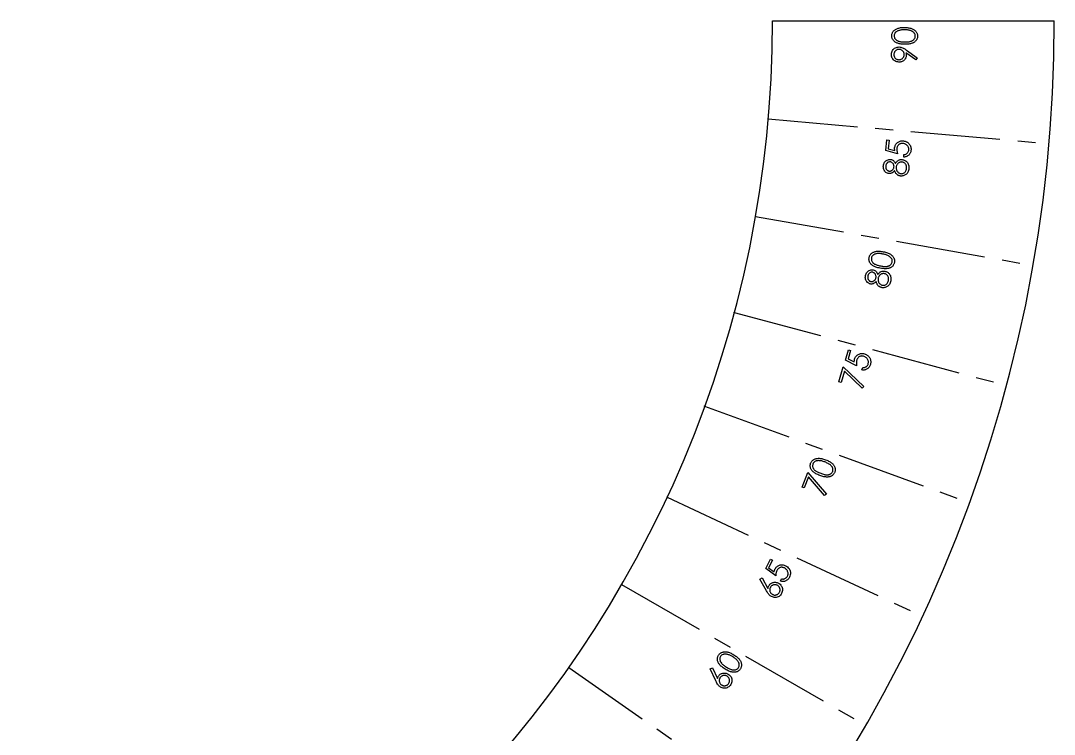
# Model space of a CAD drawing. Header units: millimetres. Extents: x 0 to 240, y -7 to 200.
# Drawn here: x 93.2 to 240, y 98.7 to 200 of the extents above; entities that cross this region are included whole.
import ezdxf

# ---------------------------------------------------------------- set-up
doc = ezdxf.new("R2010")
doc.units = ezdxf.units.MM
doc.header["$PDSIZE"] = -1
doc.linetypes.add('CENTERX2', pattern=[20.32, 12.7, -2.54, 2.54, -2.54])

msp = doc.modelspace()

# ---------------------------------------------------------------- linework, layer by layer
at = {"color": 7, "linetype": 'Continuous'}
msp.add_line((200, 200), (240, 200), dxfattribs=at)
at = {"color": 7, "linetype": 'CENTERX2'}
for p, q in [((199.39, 186.06), (239.24, 182.57)), ((197.57, 172.22), (236.96, 165.27)), ((194.55, 158.59), (233.19, 148.24)), ((190.35, 145.28), (227.94, 131.6)), ((185.01, 132.38), (221.26, 115.48)), ((178.56, 120), (213.21, 100)), ((171.06, 108.23), (203.83, 85.28))]:
    msp.add_line(p, q, dxfattribs=at)
at = {"color": 7, "linetype": 'Continuous', "flags": 128}
for points in [[(218.73, 196.66), (218.56, 196.66), (218.4, 196.67), (218.26, 196.69), (218.12, 196.71), (217.99, 196.73), (217.87, 196.76), (217.76, 196.79), (217.67, 196.83), (217.58, 196.87), (217.49, 196.91), (217.41, 196.96), (217.34, 197.01), (217.27, 197.07), (217.21, 197.13), (217.15, 197.19), (217.1, 197.26), (217.06, 197.33), (217.02, 197.4), (216.99, 197.47), (216.96, 197.54), (216.94, 197.62), (216.93, 197.7), (216.92, 197.78), (216.92, 197.86), (216.92, 197.86), (216.93, 197.95), (216.94, 198.03), (216.95, 198.11), (216.98, 198.18), (217.01, 198.26), (217.04, 198.33), (217.08, 198.4), (217.13, 198.47), (217.18, 198.54), (217.24, 198.6), (217.31, 198.66), (217.38, 198.71), (217.45, 198.76), (217.54, 198.81), (217.63, 198.85), (217.72, 198.89), (217.83, 198.93), (217.94, 198.96), (218.06, 198.99), (218.18, 199.01), (218.32, 199.02), (218.46, 199.03), (218.61, 199.04), (218.77, 199.03), (218.77, 199.03), (218.93, 199.03), (219.09, 199.02), (219.23, 199), (219.36, 198.98), (219.49, 198.96), (219.61, 198.93), (219.71, 198.9), (219.81, 198.86), (219.91, 198.81), (220, 198.77), (220.08, 198.72), (220.15, 198.66), (220.22, 198.61), (220.28, 198.55), (220.34, 198.48), (220.39, 198.41), (220.44, 198.34), (220.48, 198.27), (220.51, 198.19), (220.53, 198.12), (220.56, 198.04), (220.57, 197.96), (220.58, 197.88), (220.58, 197.79), (220.58, 197.79), (220.57, 197.71), (220.56, 197.63), (220.55, 197.55), (220.52, 197.48), (220.5, 197.4), (220.46, 197.33), (220.42, 197.26), (220.38, 197.2), (220.32, 197.13), (220.26, 197.07), (220.2, 197.01), (220.13, 196.96), (220.06, 196.91), (219.97, 196.87), (219.89, 196.83), (219.8, 196.79), (219.69, 196.76), (219.59, 196.73), (219.47, 196.7), (219.34, 196.68), (219.2, 196.67), (219.05, 196.66), (218.9, 196.66), (218.73, 196.66)], [(218.74, 196.99), (218.89, 196.99), (219.02, 196.99), (219.14, 196.99), (219.26, 197), (219.37, 197.02), (219.47, 197.03), (219.55, 197.05), (219.64, 197.08), (219.71, 197.1), (219.78, 197.13), (219.84, 197.17), (219.9, 197.2), (219.96, 197.24), (220.01, 197.28), (220.06, 197.33), (220.1, 197.38), (220.17, 197.48), (220.22, 197.59), (220.25, 197.7), (220.26, 197.81), (220.26, 197.81), (220.26, 197.93), (220.23, 198.04), (220.18, 198.14), (220.12, 198.25), (220.08, 198.3), (220.04, 198.34), (219.99, 198.39), (219.93, 198.43), (219.87, 198.47), (219.81, 198.5), (219.74, 198.53), (219.67, 198.56), (219.67, 198.56), (219.57, 198.59), (219.47, 198.62), (219.37, 198.65), (219.26, 198.67), (219.15, 198.68), (219.03, 198.7), (218.9, 198.7), (218.78, 198.71), (218.78, 198.71), (218.65, 198.71), (218.52, 198.71), (218.41, 198.7), (218.3, 198.69), (218.19, 198.67), (218.09, 198.66), (218, 198.63), (217.91, 198.61), (217.83, 198.58), (217.76, 198.55), (217.69, 198.51), (217.62, 198.48), (217.56, 198.43), (217.51, 198.39), (217.46, 198.35), (217.42, 198.3), (217.35, 198.19), (217.3, 198.09), (217.27, 197.98), (217.25, 197.87), (217.25, 197.87), (217.26, 197.75), (217.29, 197.64), (217.33, 197.53), (217.4, 197.43), (217.44, 197.38), (217.49, 197.33), (217.53, 197.29), (217.59, 197.25), (217.65, 197.21), (217.71, 197.17), (217.78, 197.14), (217.85, 197.11), (217.93, 197.08), (218.02, 197.06), (218.12, 197.04), (218.22, 197.02), (218.34, 197.01), (218.46, 197), (218.6, 196.99), (218.74, 196.99)], [(220.52, 194.71), (220.32, 194.43), (220.32, 194.43), (218.94, 195.43), (218.94, 195.43), (218.96, 195.33), (218.98, 195.24), (218.98, 195.15), (218.98, 195.07), (218.98, 195.07), (218.98, 194.97), (218.96, 194.87), (218.93, 194.78), (218.89, 194.69), (218.85, 194.61), (218.79, 194.53), (218.73, 194.45), (218.66, 194.38), (218.58, 194.31), (218.49, 194.26), (218.4, 194.21), (218.31, 194.18), (218.22, 194.15), (218.12, 194.13), (218.01, 194.12), (217.91, 194.12), (217.91, 194.12), (217.76, 194.14), (217.62, 194.17), (217.49, 194.22), (217.37, 194.28), (217.26, 194.37), (217.16, 194.46), (217.07, 194.57), (217, 194.7), (216.94, 194.83), (216.9, 194.97), (216.88, 195.11), (216.88, 195.25), (216.88, 195.25), (216.89, 195.39), (216.93, 195.53), (216.97, 195.66), (217.04, 195.78), (217.12, 195.89), (217.22, 195.99), (217.33, 196.08), (217.45, 196.15), (217.58, 196.2), (217.71, 196.24), (217.85, 196.26), (217.99, 196.27), (217.99, 196.27), (218.1, 196.26), (218.21, 196.23), (218.32, 196.2), (218.44, 196.16), (218.5, 196.13), (218.56, 196.1), (218.62, 196.07), (218.69, 196.03), (218.76, 195.99), (218.83, 195.94), (218.91, 195.88), (218.99, 195.83), (218.99, 195.83), (220.52, 194.71)], [(218.68, 195.16), (218.68, 195.24), (218.68, 195.31), (218.66, 195.38), (218.64, 195.45), (218.61, 195.51), (218.58, 195.57), (218.54, 195.63), (218.49, 195.69), (218.44, 195.74), (218.38, 195.79), (218.32, 195.83), (218.26, 195.86), (218.19, 195.89), (218.13, 195.91), (218.06, 195.92), (217.98, 195.93), (217.98, 195.93), (217.91, 195.93), (217.84, 195.92), (217.77, 195.91), (217.7, 195.89), (217.63, 195.86), (217.57, 195.82), (217.51, 195.78), (217.46, 195.73), (217.4, 195.68), (217.36, 195.63), (217.32, 195.57), (217.29, 195.5), (217.26, 195.44), (217.24, 195.37), (217.23, 195.3), (217.22, 195.22), (217.22, 195.22), (217.22, 195.15), (217.23, 195.08), (217.24, 195.01), (217.26, 194.94), (217.29, 194.88), (217.32, 194.81), (217.36, 194.75), (217.41, 194.7), (217.46, 194.65), (217.52, 194.6), (217.58, 194.56), (217.64, 194.53), (217.71, 194.5), (217.78, 194.48), (217.85, 194.47), (217.92, 194.46), (217.92, 194.46), (217.99, 194.46), (218.07, 194.47), (218.14, 194.48), (218.2, 194.5), (218.27, 194.53), (218.33, 194.57), (218.39, 194.61), (218.45, 194.65), (218.5, 194.71), (218.54, 194.76), (218.58, 194.82), (218.62, 194.88), (218.64, 194.95), (218.66, 195.02), (218.68, 195.09), (218.68, 195.16)], [(216.24, 183.1), (216.57, 183.06), (216.57, 183.06), (216.43, 181.83), (216.43, 181.83), (217.35, 181.56), (217.35, 181.56), (217.34, 181.67), (217.33, 181.78), (217.33, 181.88), (217.33, 181.97), (217.33, 181.97), (217.35, 182.09), (217.38, 182.19), (217.41, 182.3), (217.46, 182.39), (217.51, 182.48), (217.58, 182.57), (217.65, 182.64), (217.73, 182.71), (217.82, 182.78), (217.92, 182.83), (218.02, 182.87), (218.12, 182.9), (218.23, 182.93), (218.34, 182.94), (218.45, 182.94), (218.58, 182.93), (218.58, 182.93), (218.66, 182.92), (218.74, 182.9), (218.82, 182.88), (218.9, 182.85), (218.97, 182.82), (219.04, 182.79), (219.11, 182.75), (219.18, 182.7), (219.25, 182.66), (219.31, 182.6), (219.36, 182.55), (219.41, 182.49), (219.46, 182.43), (219.5, 182.37), (219.54, 182.3), (219.57, 182.23), (219.6, 182.16), (219.62, 182.08), (219.64, 182.01), (219.65, 181.93), (219.66, 181.85), (219.66, 181.77), (219.66, 181.68), (219.65, 181.59), (219.65, 181.59), (219.64, 181.49), (219.61, 181.39), (219.58, 181.3), (219.55, 181.21), (219.5, 181.13), (219.45, 181.05), (219.39, 180.98), (219.32, 180.91), (219.24, 180.85), (219.16, 180.8), (219.08, 180.75), (219, 180.72), (218.91, 180.69), (218.81, 180.66), (218.72, 180.65), (218.62, 180.64), (218.62, 180.64), (218.65, 181), (218.65, 181), (218.75, 181.01), (218.84, 181.03), (218.92, 181.06), (218.99, 181.1), (219.06, 181.14), (219.12, 181.19), (219.17, 181.26), (219.22, 181.33), (219.26, 181.4), (219.3, 181.48), (219.32, 181.57), (219.33, 181.65), (219.33, 181.65), (219.34, 181.73), (219.34, 181.82), (219.32, 181.9), (219.3, 181.97), (219.28, 182.05), (219.24, 182.12), (219.19, 182.19), (219.14, 182.26), (219.08, 182.33), (219.01, 182.38), (218.94, 182.43), (218.87, 182.48), (218.79, 182.51), (218.71, 182.54), (218.62, 182.56), (218.52, 182.58), (218.52, 182.58), (218.44, 182.58), (218.35, 182.58), (218.28, 182.57), (218.2, 182.56), (218.13, 182.53), (218.06, 182.5), (217.99, 182.47), (217.93, 182.42), (217.87, 182.37), (217.82, 182.31), (217.78, 182.25), (217.74, 182.18), (217.71, 182.11), (217.68, 182.03), (217.66, 181.94), (217.65, 181.86), (217.65, 181.86), (217.64, 181.78), (217.64, 181.69), (217.65, 181.61), (217.66, 181.51), (217.67, 181.42), (217.69, 181.31), (217.72, 181.21), (217.75, 181.1), (217.75, 181.1), (216.08, 181.6), (216.08, 181.6), (216.24, 183.1)], [(217.43, 179.74), (217.48, 179.82), (217.53, 179.89), (217.59, 179.96), (217.65, 180.02), (217.7, 180.07), (217.76, 180.12), (217.82, 180.16), (217.88, 180.19), (218, 180.25), (218.13, 180.28), (218.26, 180.29), (218.4, 180.29), (218.4, 180.29), (218.5, 180.27), (218.59, 180.25), (218.68, 180.22), (218.77, 180.18), (218.85, 180.14), (218.93, 180.08), (219, 180.02), (219.08, 179.95), (219.08, 179.95), (219.15, 179.86), (219.22, 179.76), (219.27, 179.65), (219.31, 179.53), (219.34, 179.41), (219.36, 179.28), (219.36, 179.14), (219.35, 179), (219.35, 179), (219.33, 178.86), (219.3, 178.73), (219.26, 178.61), (219.21, 178.5), (219.15, 178.4), (219.09, 178.32), (219.01, 178.24), (218.93, 178.17), (218.83, 178.11), (218.74, 178.06), (218.65, 178.01), (218.56, 177.98), (218.46, 177.96), (218.37, 177.95), (218.27, 177.94), (218.17, 177.95), (218.17, 177.95), (218.1, 177.96), (218.03, 177.98), (217.97, 178), (217.9, 178.02), (217.84, 178.05), (217.78, 178.08), (217.72, 178.12), (217.67, 178.16), (217.62, 178.21), (217.57, 178.26), (217.52, 178.33), (217.47, 178.39), (217.43, 178.47), (217.39, 178.55), (217.35, 178.63), (217.32, 178.72), (217.32, 178.72), (217.23, 178.61), (217.14, 178.52), (217.05, 178.44), (216.95, 178.38), (216.84, 178.34), (216.73, 178.31), (216.63, 178.3), (216.52, 178.3), (216.52, 178.3), (216.41, 178.32), (216.3, 178.36), (216.19, 178.41), (216.09, 178.48), (216, 178.57), (215.92, 178.66), (215.85, 178.77), (215.8, 178.89), (215.75, 179.02), (215.73, 179.15), (215.72, 179.28), (215.73, 179.42), (215.73, 179.42), (215.75, 179.55), (215.79, 179.68), (215.84, 179.79), (215.91, 179.91), (215.99, 180.01), (216.08, 180.1), (216.18, 180.17), (216.29, 180.23), (216.4, 180.27), (216.51, 180.3), (216.63, 180.31), (216.75, 180.31), (216.75, 180.31), (216.86, 180.29), (216.97, 180.25), (217.06, 180.21), (217.15, 180.14), (217.23, 180.06), (217.3, 179.97), (217.37, 179.86), (217.43, 179.74)], [(216.06, 179.37), (216.06, 179.3), (216.06, 179.23), (216.06, 179.17), (216.08, 179.1), (216.09, 179.04), (216.11, 178.99), (216.14, 178.93), (216.18, 178.88), (216.22, 178.83), (216.26, 178.79), (216.3, 178.75), (216.35, 178.72), (216.39, 178.69), (216.45, 178.67), (216.5, 178.66), (216.56, 178.65), (216.56, 178.65), (216.61, 178.65), (216.67, 178.65), (216.73, 178.66), (216.78, 178.67), (216.84, 178.7), (216.89, 178.73), (216.94, 178.76), (216.99, 178.8), (217.04, 178.85), (217.09, 178.9), (217.13, 178.95), (217.16, 179.01), (217.19, 179.06), (217.21, 179.12), (217.22, 179.19), (217.23, 179.25), (217.23, 179.25), (217.24, 179.34), (217.23, 179.42), (217.21, 179.5), (217.18, 179.58), (217.15, 179.66), (217.1, 179.73), (217.04, 179.79), (216.98, 179.85), (216.91, 179.89), (216.84, 179.93), (216.77, 179.95), (216.69, 179.97), (216.69, 179.97), (216.59, 179.97), (216.49, 179.94), (216.39, 179.9), (216.29, 179.84), (216.25, 179.8), (216.2, 179.75), (216.17, 179.7), (216.14, 179.65), (216.11, 179.58), (216.09, 179.52), (216.07, 179.45), (216.06, 179.37)], [(217.55, 179.22), (217.54, 179.13), (217.54, 179.05), (217.55, 178.97), (217.57, 178.89), (217.59, 178.81), (217.62, 178.74), (217.66, 178.67), (217.71, 178.6), (217.76, 178.53), (217.82, 178.48), (217.88, 178.43), (217.94, 178.39), (218.01, 178.35), (218.07, 178.33), (218.15, 178.31), (218.22, 178.3), (218.22, 178.3), (218.32, 178.29), (218.41, 178.3), (218.5, 178.32), (218.59, 178.36), (218.68, 178.41), (218.76, 178.47), (218.82, 178.54), (218.88, 178.62), (218.93, 178.71), (218.97, 178.81), (219, 178.92), (219.02, 179.04), (219.02, 179.04), (219.03, 179.13), (219.03, 179.22), (219.02, 179.3), (219, 179.38), (218.98, 179.46), (218.95, 179.53), (218.91, 179.6), (218.87, 179.66), (218.81, 179.72), (218.76, 179.77), (218.7, 179.82), (218.64, 179.86), (218.58, 179.89), (218.51, 179.91), (218.44, 179.93), (218.37, 179.94), (218.37, 179.94), (218.3, 179.95), (218.23, 179.94), (218.16, 179.93), (218.09, 179.92), (218.02, 179.89), (217.96, 179.86), (217.9, 179.81), (217.83, 179.76), (217.77, 179.71), (217.72, 179.65), (217.67, 179.59), (217.64, 179.52), (217.6, 179.45), (217.58, 179.38), (217.56, 179.3), (217.55, 179.22)], [(215.28, 164.88), (215.11, 164.91), (214.96, 164.95), (214.82, 164.99), (214.68, 165.03), (214.56, 165.07), (214.45, 165.12), (214.35, 165.17), (214.26, 165.22), (214.18, 165.28), (214.1, 165.34), (214.03, 165.4), (213.97, 165.46), (213.91, 165.53), (213.86, 165.6), (213.82, 165.67), (213.78, 165.74), (213.75, 165.82), (213.72, 165.89), (213.7, 165.97), (213.69, 166.05), (213.68, 166.13), (213.68, 166.21), (213.69, 166.29), (213.7, 166.37), (213.7, 166.37), (213.72, 166.45), (213.75, 166.53), (213.77, 166.61), (213.81, 166.68), (213.85, 166.75), (213.9, 166.81), (213.95, 166.88), (214.01, 166.94), (214.07, 166.99), (214.14, 167.04), (214.21, 167.09), (214.29, 167.13), (214.38, 167.17), (214.47, 167.2), (214.56, 167.23), (214.67, 167.25), (214.77, 167.27), (214.89, 167.28), (215.01, 167.28), (215.14, 167.28), (215.27, 167.27), (215.42, 167.26), (215.57, 167.24), (215.72, 167.21), (215.72, 167.21), (215.88, 167.18), (216.03, 167.14), (216.17, 167.1), (216.3, 167.06), (216.42, 167.01), (216.53, 166.97), (216.63, 166.91), (216.72, 166.86), (216.8, 166.8), (216.88, 166.74), (216.95, 166.68), (217.02, 166.61), (217.08, 166.54), (217.13, 166.47), (217.17, 166.4), (217.21, 166.32), (217.24, 166.24), (217.27, 166.17), (217.29, 166.09), (217.3, 166.01), (217.31, 165.93), (217.31, 165.84), (217.3, 165.76), (217.29, 165.68), (217.29, 165.68), (217.27, 165.6), (217.25, 165.52), (217.22, 165.45), (217.18, 165.38), (217.14, 165.31), (217.1, 165.25), (217.05, 165.18), (216.99, 165.13), (216.93, 165.07), (216.86, 165.02), (216.79, 164.98), (216.71, 164.94), (216.63, 164.9), (216.54, 164.87), (216.45, 164.85), (216.35, 164.82), (216.24, 164.81), (216.13, 164.8), (216.01, 164.8), (215.88, 164.8), (215.74, 164.81), (215.59, 164.83), (215.44, 164.85), (215.28, 164.88)], [(215.35, 165.2), (215.49, 165.17), (215.62, 165.15), (215.74, 165.14), (215.86, 165.13), (215.97, 165.12), (216.07, 165.12), (216.16, 165.13), (216.24, 165.13), (216.32, 165.15), (216.39, 165.17), (216.46, 165.19), (216.53, 165.21), (216.59, 165.24), (216.64, 165.27), (216.7, 165.31), (216.75, 165.35), (216.83, 165.44), (216.9, 165.54), (216.95, 165.64), (216.98, 165.75), (216.98, 165.75), (217, 165.86), (216.99, 165.98), (216.96, 166.09), (216.91, 166.2), (216.88, 166.26), (216.85, 166.31), (216.81, 166.37), (216.76, 166.41), (216.71, 166.46), (216.65, 166.51), (216.59, 166.55), (216.52, 166.59), (216.52, 166.59), (216.44, 166.64), (216.34, 166.68), (216.24, 166.73), (216.14, 166.76), (216.03, 166.8), (215.92, 166.83), (215.8, 166.86), (215.67, 166.89), (215.67, 166.89), (215.54, 166.91), (215.42, 166.93), (215.31, 166.94), (215.2, 166.95), (215.09, 166.95), (214.99, 166.95), (214.89, 166.95), (214.8, 166.94), (214.72, 166.92), (214.64, 166.9), (214.56, 166.88), (214.49, 166.86), (214.43, 166.83), (214.37, 166.79), (214.31, 166.76), (214.26, 166.71), (214.18, 166.63), (214.11, 166.53), (214.06, 166.43), (214.03, 166.32), (214.03, 166.32), (214.02, 166.21), (214.02, 166.09), (214.05, 165.98), (214.1, 165.86), (214.13, 165.81), (214.17, 165.75), (214.21, 165.7), (214.25, 165.65), (214.3, 165.6), (214.36, 165.56), (214.42, 165.51), (214.49, 165.47), (214.56, 165.43), (214.65, 165.39), (214.74, 165.36), (214.84, 165.32), (214.95, 165.29), (215.07, 165.26), (215.2, 165.23), (215.35, 165.2)], [(214.92, 163.99), (214.98, 164.07), (215.04, 164.13), (215.11, 164.19), (215.17, 164.25), (215.23, 164.3), (215.29, 164.34), (215.36, 164.37), (215.42, 164.4), (215.55, 164.44), (215.68, 164.47), (215.81, 164.47), (215.95, 164.45), (215.95, 164.45), (216.05, 164.42), (216.14, 164.39), (216.23, 164.35), (216.31, 164.3), (216.39, 164.25), (216.46, 164.19), (216.53, 164.12), (216.59, 164.04), (216.59, 164.04), (216.66, 163.94), (216.72, 163.83), (216.76, 163.72), (216.79, 163.6), (216.81, 163.47), (216.81, 163.34), (216.8, 163.2), (216.77, 163.06), (216.77, 163.06), (216.74, 162.92), (216.69, 162.79), (216.64, 162.68), (216.58, 162.58), (216.52, 162.48), (216.44, 162.4), (216.35, 162.33), (216.26, 162.27), (216.17, 162.22), (216.07, 162.17), (215.97, 162.14), (215.87, 162.12), (215.78, 162.11), (215.68, 162.1), (215.58, 162.11), (215.49, 162.13), (215.49, 162.13), (215.42, 162.14), (215.35, 162.17), (215.28, 162.19), (215.22, 162.22), (215.16, 162.26), (215.11, 162.3), (215.05, 162.34), (215, 162.39), (214.96, 162.44), (214.91, 162.5), (214.87, 162.57), (214.83, 162.64), (214.8, 162.72), (214.76, 162.8), (214.73, 162.89), (214.71, 162.99), (214.71, 162.99), (214.61, 162.89), (214.51, 162.8), (214.41, 162.73), (214.3, 162.68), (214.19, 162.65), (214.08, 162.63), (213.97, 162.63), (213.86, 162.64), (213.86, 162.64), (213.75, 162.68), (213.65, 162.73), (213.55, 162.79), (213.46, 162.87), (213.37, 162.97), (213.3, 163.07), (213.24, 163.19), (213.2, 163.31), (213.17, 163.44), (213.16, 163.58), (213.17, 163.71), (213.19, 163.85), (213.19, 163.85), (213.22, 163.98), (213.27, 164.1), (213.34, 164.21), (213.42, 164.32), (213.51, 164.41), (213.61, 164.49), (213.71, 164.55), (213.83, 164.6), (213.95, 164.63), (214.07, 164.65), (214.18, 164.65), (214.3, 164.64), (214.3, 164.64), (214.41, 164.6), (214.51, 164.56), (214.6, 164.5), (214.69, 164.42), (214.76, 164.34), (214.82, 164.24), (214.88, 164.12), (214.92, 163.99)], [(213.52, 163.76), (213.5, 163.69), (213.5, 163.62), (213.5, 163.56), (213.5, 163.5), (213.51, 163.43), (213.53, 163.37), (213.55, 163.32), (213.58, 163.26), (213.61, 163.21), (213.65, 163.16), (213.69, 163.12), (213.73, 163.08), (213.78, 163.05), (213.83, 163.03), (213.88, 163.01), (213.94, 162.99), (213.94, 162.99), (213.99, 162.98), (214.05, 162.98), (214.11, 162.98), (214.17, 162.99), (214.22, 163.01), (214.28, 163.03), (214.34, 163.06), (214.39, 163.1), (214.45, 163.14), (214.5, 163.19), (214.54, 163.23), (214.58, 163.29), (214.61, 163.34), (214.64, 163.4), (214.66, 163.46), (214.68, 163.52), (214.68, 163.52), (214.69, 163.61), (214.69, 163.69), (214.68, 163.78), (214.66, 163.86), (214.63, 163.94), (214.59, 164.02), (214.54, 164.09), (214.48, 164.15), (214.42, 164.2), (214.35, 164.24), (214.28, 164.27), (214.21, 164.29), (214.21, 164.29), (214.11, 164.31), (214, 164.3), (213.9, 164.26), (213.79, 164.21), (213.74, 164.17), (213.7, 164.13), (213.66, 164.09), (213.62, 164.03), (213.59, 163.97), (213.56, 163.91), (213.53, 163.84), (213.52, 163.76)], [(214.99, 163.46), (214.97, 163.38), (214.97, 163.29), (214.97, 163.21), (214.97, 163.13), (214.99, 163.05), (215.02, 162.97), (215.05, 162.89), (215.09, 162.82), (215.14, 162.75), (215.19, 162.69), (215.24, 162.64), (215.3, 162.59), (215.36, 162.55), (215.43, 162.51), (215.5, 162.49), (215.57, 162.47), (215.57, 162.47), (215.67, 162.46), (215.76, 162.45), (215.85, 162.47), (215.95, 162.49), (216.04, 162.53), (216.12, 162.58), (216.2, 162.65), (216.27, 162.72), (216.33, 162.81), (216.38, 162.91), (216.42, 163.01), (216.45, 163.13), (216.45, 163.13), (216.47, 163.22), (216.47, 163.31), (216.47, 163.4), (216.47, 163.48), (216.45, 163.56), (216.43, 163.63), (216.39, 163.7), (216.36, 163.77), (216.31, 163.84), (216.26, 163.89), (216.21, 163.94), (216.15, 163.99), (216.09, 164.03), (216.03, 164.06), (215.96, 164.08), (215.89, 164.1), (215.89, 164.1), (215.82, 164.11), (215.75, 164.12), (215.67, 164.11), (215.61, 164.1), (215.54, 164.08), (215.47, 164.06), (215.4, 164.02), (215.33, 163.98), (215.26, 163.93), (215.21, 163.88), (215.15, 163.82), (215.11, 163.76), (215.07, 163.69), (215.03, 163.62), (215.01, 163.54), (214.99, 163.46)], [(210.76, 153.29), (211.08, 153.2), (211.08, 153.2), (210.73, 152), (210.73, 152), (211.6, 151.57), (211.6, 151.57), (211.6, 151.69), (211.61, 151.79), (211.62, 151.89), (211.65, 151.98), (211.65, 151.98), (211.68, 152.1), (211.73, 152.2), (211.78, 152.29), (211.85, 152.38), (211.92, 152.46), (211.99, 152.53), (212.08, 152.59), (212.17, 152.65), (212.27, 152.7), (212.38, 152.73), (212.48, 152.76), (212.59, 152.77), (212.7, 152.77), (212.81, 152.77), (212.93, 152.75), (213.05, 152.72), (213.05, 152.72), (213.13, 152.69), (213.21, 152.66), (213.28, 152.63), (213.35, 152.59), (213.42, 152.54), (213.49, 152.5), (213.55, 152.44), (213.61, 152.39), (213.66, 152.33), (213.71, 152.27), (213.76, 152.2), (213.8, 152.14), (213.83, 152.07), (213.86, 152), (213.89, 151.93), (213.91, 151.85), (213.92, 151.77), (213.93, 151.7), (213.94, 151.62), (213.94, 151.54), (213.93, 151.46), (213.92, 151.37), (213.9, 151.29), (213.88, 151.2), (213.88, 151.2), (213.85, 151.11), (213.81, 151.01), (213.76, 150.93), (213.71, 150.85), (213.65, 150.77), (213.58, 150.71), (213.51, 150.64), (213.43, 150.59), (213.35, 150.54), (213.26, 150.5), (213.17, 150.47), (213.08, 150.45), (212.98, 150.43), (212.89, 150.43), (212.79, 150.43), (212.69, 150.44), (212.69, 150.44), (212.79, 150.79), (212.79, 150.79), (212.89, 150.78), (212.98, 150.79), (213.06, 150.8), (213.14, 150.83), (213.21, 150.86), (213.28, 150.9), (213.34, 150.95), (213.41, 151.02), (213.46, 151.08), (213.51, 151.16), (213.55, 151.23), (213.57, 151.32), (213.57, 151.32), (213.59, 151.4), (213.6, 151.48), (213.61, 151.56), (213.6, 151.64), (213.59, 151.72), (213.56, 151.8), (213.53, 151.88), (213.49, 151.96), (213.44, 152.03), (213.39, 152.1), (213.33, 152.16), (213.26, 152.22), (213.19, 152.27), (213.11, 152.31), (213.02, 152.35), (212.93, 152.38), (212.93, 152.38), (212.85, 152.4), (212.77, 152.41), (212.69, 152.42), (212.61, 152.41), (212.53, 152.4), (212.46, 152.39), (212.39, 152.36), (212.32, 152.33), (212.25, 152.28), (212.19, 152.24), (212.14, 152.18), (212.09, 152.12), (212.04, 152.05), (212, 151.98), (211.97, 151.9), (211.94, 151.81), (211.94, 151.81), (211.92, 151.74), (211.9, 151.66), (211.89, 151.57), (211.89, 151.47), (211.89, 151.37), (211.89, 151.27), (211.9, 151.16), (211.91, 151.04), (211.91, 151.04), (210.34, 151.84), (210.34, 151.84), (210.76, 153.29)], [(209.42, 148.75), (210.04, 150.88), (210.04, 150.88), (212.96, 148.08), (212.96, 148.08), (212.74, 147.85), (212.74, 147.85), (210.21, 150.27), (210.21, 150.27), (209.74, 148.66), (209.74, 148.66), (209.42, 148.75)], [(206.71, 135.46), (206.55, 135.52), (206.41, 135.59), (206.27, 135.65), (206.15, 135.71), (206.04, 135.78), (205.93, 135.84), (205.84, 135.91), (205.76, 135.97), (205.69, 136.04), (205.63, 136.11), (205.57, 136.18), (205.52, 136.26), (205.47, 136.33), (205.43, 136.41), (205.4, 136.48), (205.37, 136.56), (205.36, 136.64), (205.34, 136.72), (205.34, 136.8), (205.34, 136.88), (205.34, 136.96), (205.36, 137.04), (205.38, 137.12), (205.4, 137.19), (205.4, 137.19), (205.44, 137.27), (205.47, 137.34), (205.51, 137.41), (205.56, 137.48), (205.61, 137.54), (205.67, 137.6), (205.73, 137.65), (205.8, 137.7), (205.87, 137.74), (205.95, 137.78), (206.03, 137.82), (206.11, 137.84), (206.2, 137.87), (206.3, 137.88), (206.39, 137.89), (206.5, 137.9), (206.61, 137.9), (206.72, 137.89), (206.84, 137.88), (206.97, 137.85), (207.1, 137.82), (207.24, 137.78), (207.38, 137.74), (207.53, 137.69), (207.53, 137.69), (207.68, 137.63), (207.82, 137.57), (207.95, 137.51), (208.07, 137.44), (208.18, 137.38), (208.28, 137.31), (208.37, 137.25), (208.45, 137.18), (208.53, 137.1), (208.59, 137.03), (208.65, 136.96), (208.71, 136.88), (208.75, 136.81), (208.79, 136.73), (208.83, 136.65), (208.85, 136.57), (208.87, 136.49), (208.88, 136.4), (208.89, 136.32), (208.89, 136.24), (208.88, 136.16), (208.87, 136.08), (208.85, 136), (208.82, 135.92), (208.82, 135.92), (208.79, 135.85), (208.75, 135.77), (208.71, 135.71), (208.67, 135.64), (208.62, 135.58), (208.56, 135.53), (208.5, 135.47), (208.43, 135.43), (208.36, 135.38), (208.29, 135.35), (208.21, 135.31), (208.13, 135.29), (208.04, 135.27), (207.95, 135.25), (207.85, 135.24), (207.75, 135.23), (207.65, 135.24), (207.54, 135.25), (207.42, 135.26), (207.29, 135.29), (207.15, 135.32), (207.01, 135.36), (206.86, 135.41), (206.71, 135.46)], [(206.83, 135.77), (206.96, 135.72), (207.09, 135.68), (207.21, 135.64), (207.32, 135.61), (207.43, 135.59), (207.52, 135.57), (207.61, 135.56), (207.7, 135.56), (207.78, 135.56), (207.85, 135.56), (207.92, 135.57), (207.99, 135.59), (208.06, 135.61), (208.12, 135.63), (208.18, 135.66), (208.23, 135.69), (208.33, 135.76), (208.42, 135.85), (208.48, 135.94), (208.53, 136.04), (208.53, 136.04), (208.56, 136.15), (208.57, 136.27), (208.57, 136.38), (208.54, 136.5), (208.52, 136.56), (208.49, 136.62), (208.46, 136.68), (208.42, 136.73), (208.38, 136.79), (208.33, 136.84), (208.28, 136.89), (208.22, 136.95), (208.22, 136.95), (208.14, 137.01), (208.05, 137.07), (207.96, 137.12), (207.87, 137.18), (207.77, 137.23), (207.66, 137.28), (207.55, 137.33), (207.43, 137.38), (207.43, 137.38), (207.31, 137.42), (207.19, 137.46), (207.08, 137.49), (206.97, 137.52), (206.87, 137.54), (206.77, 137.55), (206.67, 137.56), (206.58, 137.57), (206.5, 137.57), (206.41, 137.56), (206.34, 137.55), (206.26, 137.54), (206.19, 137.52), (206.13, 137.5), (206.07, 137.47), (206.01, 137.44), (205.91, 137.37), (205.83, 137.28), (205.76, 137.19), (205.72, 137.09), (205.72, 137.09), (205.69, 136.98), (205.67, 136.87), (205.68, 136.75), (205.71, 136.63), (205.73, 136.57), (205.76, 136.51), (205.79, 136.45), (205.83, 136.39), (205.87, 136.34), (205.92, 136.28), (205.97, 136.23), (206.03, 136.18), (206.1, 136.13), (206.17, 136.08), (206.26, 136.03), (206.35, 135.98), (206.46, 135.92), (206.57, 135.87), (206.7, 135.82), (206.83, 135.77)], [(204.19, 133.82), (205.01, 135.87), (205.01, 135.87), (207.63, 132.82), (207.63, 132.82), (207.38, 132.61), (207.38, 132.61), (205.12, 135.25), (205.12, 135.25), (204.5, 133.7), (204.5, 133.7), (204.19, 133.82)], [(199.69, 123.6), (199.99, 123.46), (199.99, 123.46), (199.44, 122.34), (199.44, 122.34), (200.22, 121.77), (200.22, 121.77), (200.24, 121.89), (200.27, 121.99), (200.3, 122.08), (200.34, 122.17), (200.34, 122.17), (200.4, 122.27), (200.46, 122.36), (200.53, 122.45), (200.6, 122.52), (200.68, 122.59), (200.77, 122.65), (200.87, 122.7), (200.97, 122.73), (201.08, 122.76), (201.18, 122.78), (201.29, 122.79), (201.4, 122.78), (201.51, 122.77), (201.62, 122.74), (201.73, 122.7), (201.84, 122.65), (201.84, 122.65), (201.98, 122.57), (202.12, 122.48), (202.23, 122.36), (202.33, 122.24), (202.38, 122.17), (202.42, 122.1), (202.45, 122.03), (202.48, 121.96), (202.5, 121.89), (202.52, 121.81), (202.53, 121.74), (202.54, 121.66), (202.54, 121.5), (202.51, 121.35), (202.47, 121.19), (202.4, 121.03), (202.4, 121.03), (202.35, 120.94), (202.3, 120.85), (202.24, 120.78), (202.17, 120.71), (202.1, 120.64), (202.03, 120.59), (201.94, 120.54), (201.86, 120.5), (201.77, 120.47), (201.67, 120.44), (201.58, 120.43), (201.49, 120.42), (201.39, 120.42), (201.3, 120.44), (201.2, 120.45), (201.1, 120.48), (201.1, 120.48), (201.26, 120.8), (201.26, 120.8), (201.36, 120.78), (201.45, 120.77), (201.53, 120.77), (201.61, 120.78), (201.69, 120.8), (201.76, 120.83), (201.83, 120.87), (201.9, 120.92), (201.97, 120.98), (202.03, 121.05), (202.08, 121.12), (202.12, 121.19), (202.12, 121.19), (202.15, 121.27), (202.18, 121.35), (202.19, 121.43), (202.2, 121.51), (202.2, 121.59), (202.19, 121.67), (202.17, 121.75), (202.14, 121.83), (202.11, 121.92), (202.07, 121.99), (202.02, 122.06), (201.96, 122.13), (201.9, 122.19), (201.83, 122.24), (201.75, 122.29), (201.67, 122.34), (201.67, 122.34), (201.59, 122.37), (201.51, 122.4), (201.43, 122.42), (201.36, 122.43), (201.28, 122.43), (201.2, 122.43), (201.13, 122.41), (201.06, 122.39), (200.98, 122.36), (200.92, 122.33), (200.85, 122.28), (200.79, 122.23), (200.74, 122.17), (200.69, 122.11), (200.64, 122.03), (200.6, 121.95), (200.6, 121.95), (200.57, 121.88), (200.54, 121.8), (200.51, 121.72), (200.49, 121.63), (200.47, 121.53), (200.46, 121.43), (200.45, 121.32), (200.44, 121.2), (200.44, 121.2), (199.03, 122.25), (199.03, 122.25), (199.69, 123.6)], [(198.21, 120.76), (198.51, 120.93), (198.51, 120.93), (199.34, 119.43), (199.34, 119.43), (199.36, 119.53), (199.38, 119.62), (199.41, 119.7), (199.45, 119.78), (199.45, 119.78), (199.5, 119.87), (199.55, 119.95), (199.62, 120.02), (199.69, 120.08), (199.76, 120.14), (199.85, 120.19), (199.94, 120.23), (200.03, 120.27), (200.13, 120.29), (200.23, 120.31), (200.33, 120.31), (200.43, 120.3), (200.53, 120.29), (200.63, 120.26), (200.73, 120.23), (200.82, 120.18), (200.82, 120.18), (200.95, 120.11), (201.06, 120.02), (201.16, 119.92), (201.24, 119.81), (201.31, 119.69), (201.36, 119.56), (201.39, 119.42), (201.4, 119.28), (201.4, 119.13), (201.37, 118.99), (201.33, 118.85), (201.27, 118.72), (201.27, 118.72), (201.2, 118.6), (201.12, 118.49), (201.02, 118.4), (200.91, 118.31), (200.79, 118.24), (200.66, 118.2), (200.52, 118.16), (200.38, 118.15), (200.24, 118.16), (200.11, 118.18), (199.97, 118.22), (199.84, 118.27), (199.84, 118.27), (199.75, 118.33), (199.66, 118.39), (199.57, 118.47), (199.48, 118.56), (199.4, 118.66), (199.31, 118.78), (199.22, 118.93), (199.12, 119.09), (199.12, 119.09), (198.21, 120.76)], [(199.68, 119.56), (199.65, 119.5), (199.62, 119.43), (199.61, 119.36), (199.6, 119.29), (199.59, 119.22), (199.6, 119.15), (199.61, 119.08), (199.63, 119.01), (199.66, 118.94), (199.69, 118.87), (199.72, 118.81), (199.77, 118.75), (199.82, 118.7), (199.87, 118.66), (199.93, 118.61), (199.99, 118.58), (199.99, 118.58), (200.06, 118.55), (200.13, 118.52), (200.2, 118.5), (200.27, 118.5), (200.34, 118.49), (200.41, 118.5), (200.48, 118.51), (200.55, 118.53), (200.62, 118.56), (200.69, 118.59), (200.75, 118.62), (200.8, 118.67), (200.85, 118.71), (200.9, 118.77), (200.94, 118.83), (200.98, 118.89), (200.98, 118.89), (201.01, 118.96), (201.04, 119.03), (201.05, 119.09), (201.06, 119.16), (201.06, 119.23), (201.06, 119.31), (201.05, 119.38), (201.03, 119.45), (201, 119.52), (200.97, 119.58), (200.93, 119.64), (200.89, 119.7), (200.84, 119.75), (200.79, 119.8), (200.73, 119.84), (200.67, 119.88), (200.67, 119.88), (200.6, 119.91), (200.53, 119.93), (200.46, 119.95), (200.39, 119.96), (200.32, 119.96), (200.25, 119.96), (200.18, 119.95), (200.11, 119.93), (200.04, 119.9), (199.97, 119.87), (199.91, 119.83), (199.85, 119.79), (199.8, 119.74), (199.76, 119.69), (199.72, 119.63), (199.68, 119.56)], [(193.27, 107.99), (193.12, 108.08), (192.99, 108.17), (192.87, 108.25), (192.77, 108.34), (192.67, 108.42), (192.58, 108.51), (192.5, 108.59), (192.44, 108.67), (192.38, 108.75), (192.33, 108.83), (192.28, 108.91), (192.25, 108.99), (192.22, 109.08), (192.19, 109.16), (192.18, 109.24), (192.17, 109.32), (192.16, 109.41), (192.17, 109.49), (192.18, 109.57), (192.19, 109.64), (192.21, 109.72), (192.24, 109.79), (192.28, 109.87), (192.32, 109.94), (192.32, 109.94), (192.36, 110.01), (192.41, 110.07), (192.47, 110.13), (192.53, 110.19), (192.59, 110.24), (192.66, 110.28), (192.73, 110.32), (192.8, 110.36), (192.88, 110.39), (192.96, 110.41), (193.05, 110.43), (193.14, 110.44), (193.23, 110.45), (193.33, 110.45), (193.43, 110.44), (193.53, 110.42), (193.64, 110.4), (193.75, 110.37), (193.86, 110.33), (193.98, 110.29), (194.11, 110.23), (194.23, 110.17), (194.37, 110.09), (194.51, 110.01), (194.51, 110.01), (194.64, 109.93), (194.77, 109.84), (194.88, 109.76), (194.99, 109.67), (195.08, 109.59), (195.17, 109.5), (195.25, 109.42), (195.31, 109.33), (195.37, 109.25), (195.42, 109.17), (195.47, 109.08), (195.51, 109), (195.54, 108.91), (195.56, 108.83), (195.58, 108.74), (195.58, 108.66), (195.59, 108.57), (195.58, 108.49), (195.57, 108.41), (195.56, 108.33), (195.54, 108.25), (195.51, 108.18), (195.47, 108.1), (195.43, 108.03), (195.43, 108.03), (195.39, 107.96), (195.34, 107.9), (195.28, 107.84), (195.23, 107.79), (195.16, 107.74), (195.1, 107.69), (195.03, 107.65), (194.95, 107.62), (194.88, 107.59), (194.8, 107.57), (194.71, 107.55), (194.63, 107.54), (194.54, 107.54), (194.45, 107.54), (194.35, 107.55), (194.25, 107.56), (194.15, 107.58), (194.04, 107.61), (193.92, 107.65), (193.8, 107.7), (193.68, 107.76), (193.55, 107.83), (193.41, 107.9), (193.27, 107.99)], [(193.44, 108.27), (193.57, 108.19), (193.68, 108.13), (193.79, 108.07), (193.9, 108.02), (194, 107.97), (194.09, 107.94), (194.18, 107.91), (194.26, 107.89), (194.33, 107.88), (194.41, 107.87), (194.48, 107.86), (194.55, 107.86), (194.62, 107.87), (194.68, 107.88), (194.75, 107.9), (194.81, 107.92), (194.92, 107.97), (195.02, 108.04), (195.1, 108.11), (195.17, 108.21), (195.17, 108.21), (195.22, 108.31), (195.25, 108.42), (195.27, 108.53), (195.27, 108.65), (195.26, 108.72), (195.24, 108.78), (195.22, 108.84), (195.2, 108.9), (195.16, 108.97), (195.13, 109.03), (195.08, 109.09), (195.04, 109.15), (195.04, 109.15), (194.97, 109.23), (194.9, 109.3), (194.82, 109.38), (194.74, 109.45), (194.65, 109.52), (194.55, 109.59), (194.45, 109.66), (194.34, 109.73), (194.34, 109.73), (194.23, 109.8), (194.12, 109.86), (194.02, 109.91), (193.92, 109.96), (193.82, 110), (193.73, 110.03), (193.64, 110.06), (193.55, 110.08), (193.46, 110.1), (193.38, 110.11), (193.3, 110.11), (193.23, 110.11), (193.16, 110.11), (193.09, 110.1), (193.03, 110.08), (192.96, 110.06), (192.85, 110.01), (192.76, 109.95), (192.67, 109.87), (192.61, 109.78), (192.61, 109.78), (192.56, 109.67), (192.52, 109.57), (192.51, 109.45), (192.51, 109.32), (192.54, 109.2), (192.58, 109.07), (192.65, 108.95), (192.74, 108.82), (192.79, 108.76), (192.86, 108.69), (192.93, 108.63), (193.02, 108.56), (193.11, 108.49), (193.21, 108.42), (193.32, 108.34), (193.44, 108.27)], [(191.15, 108.03), (191.46, 108.18), (191.46, 108.18), (192.18, 106.63), (192.18, 106.63), (192.21, 106.73), (192.24, 106.81), (192.27, 106.89), (192.31, 106.97), (192.31, 106.97), (192.37, 107.05), (192.43, 107.13), (192.5, 107.2), (192.58, 107.25), (192.66, 107.31), (192.74, 107.35), (192.84, 107.38), (192.93, 107.41), (193.03, 107.43), (193.13, 107.43), (193.23, 107.43), (193.33, 107.42), (193.43, 107.4), (193.52, 107.37), (193.62, 107.32), (193.71, 107.27), (193.71, 107.27), (193.83, 107.19), (193.94, 107.09), (194.03, 106.99), (194.1, 106.87), (194.16, 106.74), (194.2, 106.61), (194.22, 106.47), (194.22, 106.33), (194.21, 106.19), (194.18, 106.05), (194.13, 105.91), (194.06, 105.78), (194.06, 105.78), (193.98, 105.67), (193.88, 105.57), (193.78, 105.48), (193.66, 105.4), (193.54, 105.34), (193.41, 105.3), (193.27, 105.28), (193.13, 105.28), (192.99, 105.29), (192.85, 105.33), (192.72, 105.38), (192.6, 105.44), (192.6, 105.44), (192.51, 105.5), (192.42, 105.57), (192.34, 105.66), (192.26, 105.75), (192.18, 105.86), (192.1, 105.99), (192.02, 106.14), (191.94, 106.31), (191.94, 106.31), (191.15, 108.03)], [(192.53, 106.74), (192.49, 106.67), (192.46, 106.61), (192.44, 106.54), (192.43, 106.47), (192.42, 106.4), (192.42, 106.33), (192.43, 106.26), (192.44, 106.18), (192.46, 106.11), (192.49, 106.05), (192.52, 105.98), (192.56, 105.92), (192.6, 105.87), (192.65, 105.82), (192.71, 105.77), (192.77, 105.73), (192.77, 105.73), (192.84, 105.7), (192.9, 105.67), (192.97, 105.65), (193.04, 105.63), (193.11, 105.62), (193.18, 105.62), (193.25, 105.63), (193.32, 105.64), (193.4, 105.66), (193.46, 105.69), (193.53, 105.72), (193.58, 105.76), (193.64, 105.81), (193.69, 105.86), (193.74, 105.91), (193.78, 105.97), (193.78, 105.97), (193.81, 106.04), (193.84, 106.1), (193.86, 106.17), (193.88, 106.24), (193.89, 106.31), (193.89, 106.38), (193.88, 106.45), (193.86, 106.52), (193.84, 106.6), (193.82, 106.66), (193.78, 106.73), (193.75, 106.79), (193.7, 106.84), (193.65, 106.89), (193.6, 106.94), (193.54, 106.98), (193.54, 106.98), (193.47, 107.01), (193.4, 107.04), (193.34, 107.06), (193.27, 107.08), (193.2, 107.09), (193.13, 107.09), (193.05, 107.08), (192.98, 107.07), (192.91, 107.05), (192.84, 107.02), (192.78, 106.99), (192.72, 106.95), (192.67, 106.9), (192.62, 106.85), (192.57, 106.8), (192.53, 106.74)]]:
    msp.add_lwpolyline(points, dxfattribs=at)
at = {"color": 7, "linetype": 'Continuous'}
for radius in [200, 160]:
    msp.add_arc((40, 200), radius, 270, 0, dxfattribs=at)
for p in [(199.39, 186.06), (197.57, 172.22), (194.55, 158.59), (190.35, 145.28), (185.01, 132.38), (178.56, 120), (171.06, 108.23)]:
    msp.add_point(p, dxfattribs=at)

doc.saveas('drawing.dxf')
